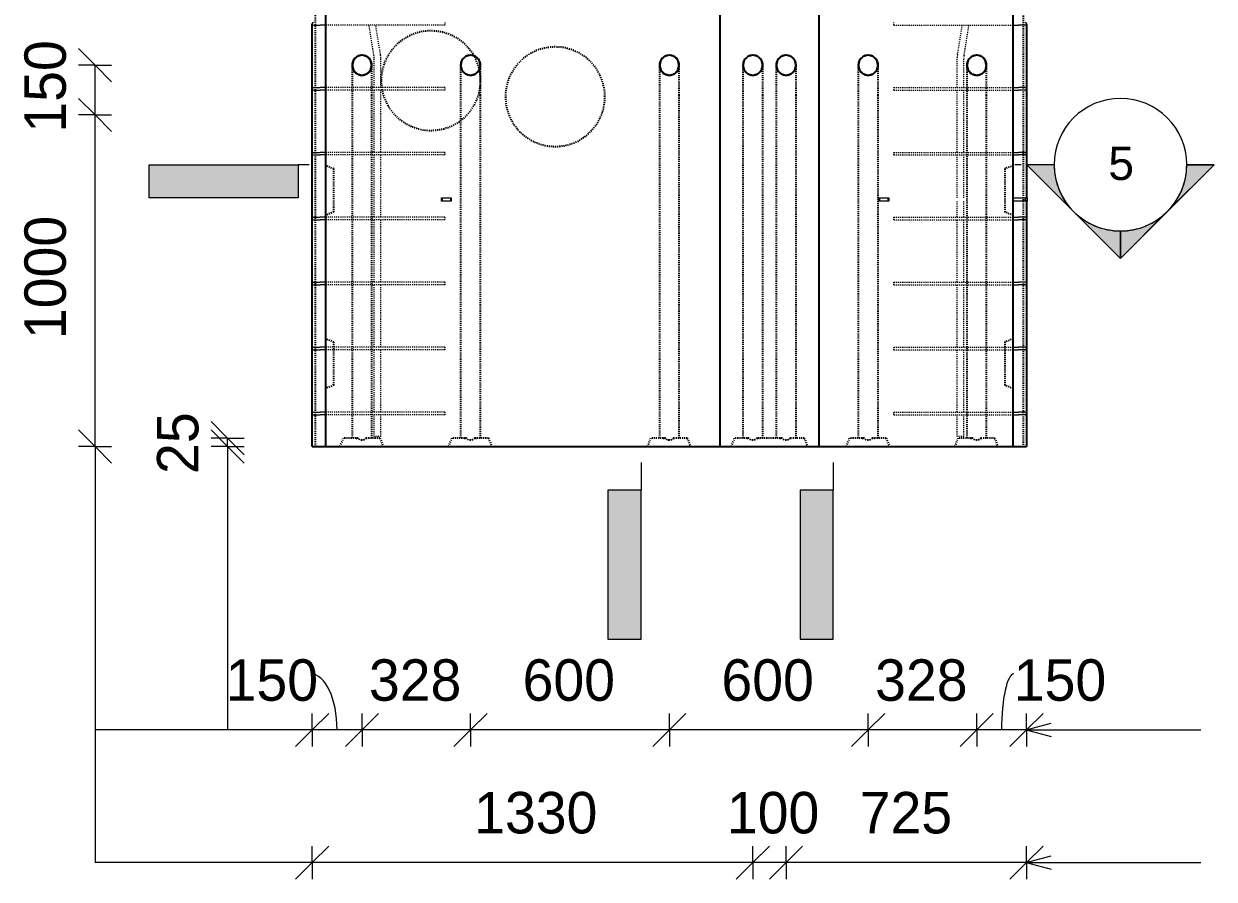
# Model space of a CAD drawing. Header units: millimetres. Extents: x 11044 to 27690, y -2714 to 8859.
# Drawn here: x 15265 to 18857, y -2700 to -120 of the extents above; entities that cross this region are included whole.
import ezdxf

# ---------------------------------------------------------------- set-up
doc = ezdxf.new("R2010")
doc.units = ezdxf.units.MM
doc.linetypes.add('Dash', pattern=[6.36, 3.18, -3.18])
for name, color, linetype, lineweight in [('A-ANNO-DIMS', 211, 'Continuous', 9), ('A-ANNO-DIMS-50', 211, 'Continuous', 9), ('A-DETL-MBND', 5, 'Continuous', 18), ('A-GENM', 13, 'Continuous', 18), ('A-WALL', 113, 'Continuous', 25), ('A-WALL-HDLN', 110, 'Dash', 25), ('G-ANNO-SYMB', 111, 'Continuous', 9), ('G-ANNO-TEXT', 231, 'Continuous', 9), ('S-RBAR', 171, 'Continuous', 18)]:
    doc.layers.add(name, color=color, linetype=linetype, lineweight=lineweight)
doc.styles.add('Arial', font='arial.ttf', dxfattribs={"height": 100})
doc.styles.add('Nirmala UI Semilight', font='NirmalaS.ttf', dxfattribs={"height": 125})
doc.dimstyles.new('Arrow_Filled_-_2_5_NI_UI', dxfattribs={"dimscale": 304.8, "dimtxt": 130.920493, "dimasz": 0.328084, "dimexe": 0.164042, "dimexo": 0.0625, "dimgap": 0.164042, "dimtad": 1, "dimdec": 4, "dimzin": 0, "dimdsep": 46, "dimtxsty": 'Nirmala UI Semilight', "dimblk1": 'OBLIQUE', "dimblk2": 'OBLIQUE', "dimsah": 1, "dimcen": 0.09, "dimazin": 0, "dimtfac": 1, "dimtdec": 4, "dimtix": 1, "dimtmove": 0, "dimatfit": 3, "dimfxl": 0.164042, "dimfxlon": 1, "dimtvp": 1, "dimtolj": 1, "dimtzin": 0, "dimarcsym": 2})
doc.dimstyles.new('Arrow_Filled_-_2_5_NI_UI_1', dxfattribs={"dimscale": 304.8, "dimtxt": 130.920493, "dimasz": 0.328084, "dimexe": 0.164042, "dimexo": 0.0625, "dimgap": 0.164042, "dimtad": 1, "dimdec": 4, "dimzin": 0, "dimdsep": 46, "dimtxsty": 'Nirmala UI Semilight', "dimblk1": 'OBLIQUE', "dimblk2": 'OBLIQUE', "dimsah": 1, "dimcen": 0.09, "dimazin": 0, "dimtfac": 1, "dimtdec": 4, "dimtix": 1, "dimtmove": 1, "dimatfit": 3, "dimfxl": 0.164042, "dimfxlon": 1, "dimtvp": 1, "dimtolj": 1, "dimtzin": 0, "dimarcsym": 2})

# ---------------------------------------------------------------- blocks, each defined once
blk = doc.blocks.new('RR spread anchor face based - RR-SA-2_5-200-1726821-Elevation Front')
at = {"layer": 'A-GENM'}
for p, q in [((16524.6, -645), (16527.1, -645)), ((16524.6, -655), (16524.6, -645)), ((16527.1, -645), (16552.1, -645)), ((16527.1, -645), (16527.1, -655)), ((16552.1, -645), (16554.6, -645)), ((16552.1, -645), (16552.1, -655)), ((16554.6, -645), (16554.6, -655)), ((16527.1, -655), (16524.6, -655)), ((16552.1, -655), (16527.1, -655)), ((16554.6, -655), (16552.1, -655))]:
    blk.add_line(p, q, dxfattribs=at)
blk = doc.blocks.new('RR spread anchor face based - RR-SA-2_5-200-2134315-Elevation Front')
at = {"layer": 'A-GENM'}
for p, q in [((17845.1, -645), (17847.6, -645)), ((17845.1, -655), (17845.1, -645)), ((17847.6, -645), (17872.6, -645)), ((17847.6, -655), (17847.6, -645)), ((17872.6, -645), (17875.1, -645)), ((17872.6, -655), (17872.6, -645)), ((17875.1, -645), (17875.1, -655)), ((17847.6, -655), (17845.1, -655)), ((17872.6, -655), (17847.6, -655)), ((17875.1, -655), (17872.6, -655))]:
    blk.add_line(p, q, dxfattribs=at)
blk = doc.blocks.new('RR spread anchor face based - RR-SA-2_5-250-1726823-Elevation Front')
at = {"layer": 'A-GENM'}
for p, q in [((18250.1, 1700), (18287.6, 1700)), ((18287.6, 1690), (18250.1, 1690)), ((18287.6, 1700), (18292.6, 1700)), ((18287.6, 1690), (18287.6, 1700)), ((18292.6, 1690), (18287.6, 1690)), ((18292.6, 1700), (18292.6, 1690))]:
    blk.add_line(p, q, dxfattribs=at)
blk = doc.blocks.new('Detail View - M_Section Tail - Filled Horizontal-14034-Elevation Front')
at = {"layer": 'G-ANNO-SYMB'}
blk.add_hatch(color=256, dxfattribs=at).paths.add_polyline_path([(16092.9, 3655.6), (16092.9, 3755.6), (15642.9, 3755.6), (15642.9, 3655.6)])
for p, q in [((15642.9, 3655.6), (15642.9, 3755.6)), ((15642.9, 3755.6), (16092.9, 3755.6)), ((16092.9, 3755.6), (16092.9, 3655.6)), ((16092.9, 3655.6), (15642.9, 3655.6))]:
    blk.add_line(p, q, dxfattribs=at)
blk = doc.blocks.new('DIMBLOCK90-Elevation Front')
at = {"layer": 'A-ANNO-DIMS-50'}
for p, q in [((18140.1, -2249.8), (18190.1, -2199.8)), ((18140.1, -2249.8), (18140.1, -2199.8)), ((18290.1, -2249.8), (18340.1, -2199.8)), ((18290.1, -2249.8), (18290.1, -2199.8)), ((18140.1, -2249.8), (18090.1, -2299.8)), ((18290.1, -2249.8), (18140.1, -2249.8)), ((18140.1, -2249.8), (18140.1, -2299.8)), ((18290.1, -2249.8), (18240.1, -2299.8)), ((18290.1, -2249.8), (18290.1, -2299.8))]:
    blk.add_line(p, q, dxfattribs=at)
blk.add_ellipse((18251.9, -2249.8), major_axis=(0, 169), ratio=0.217852, start_param=0, end_param=1.570796, dxfattribs=at)
at = {"layer": 'A-ANNO-DIMS-50', "color": 0, "insert": (18251.9, -2036.7), "char_height": 125, "width": 308.496, "attachment_point": 1, "line_spacing_factor": 1.142579, "style": 'Nirmala UI Semilight'}
blk.add_mtext('150', dxfattribs=at)
blk = doc.blocks.new('_Oblique')
at = {"color": 0, "linetype": 'ByBlock', "lineweight": -2}
blk.add_line((-0.5, -0.5), (0.5, 0.5), dxfattribs=at)
blk = doc.blocks.new('DIMBLOCK91-Elevation Front')
at = {"layer": 'A-ANNO-DIMS-50'}
for p, q in [((17812.6, -2249.8), (17862.6, -2199.8)), ((17812.6, -2249.8), (17812.6, -2199.8)), ((18140.1, -2249.8), (18190.1, -2199.8)), ((18140.1, -2249.8), (18140.1, -2199.8)), ((17812.6, -2249.8), (17762.6, -2299.8)), ((18140.1, -2249.8), (17812.6, -2249.8)), ((17812.6, -2249.8), (17812.6, -2299.8)), ((18140.1, -2249.8), (18090.1, -2299.8)), ((18140.1, -2249.8), (18140.1, -2299.8))]:
    blk.add_line(p, q, dxfattribs=at)
at = {"layer": 'A-ANNO-DIMS-50', "color": 0, "insert": (17833.5, -2036.7), "char_height": 125, "width": 342.774, "attachment_point": 1, "line_spacing_factor": 1.142579, "style": 'Nirmala UI Semilight'}
blk.add_mtext('328', dxfattribs=at)
blk = doc.blocks.new('DIMBLOCK92-Elevation Front')
at = {"layer": 'A-ANNO-DIMS-50'}
for p, q in [((17212.6, -2249.8), (17262.6, -2199.8)), ((17212.6, -2249.8), (17212.6, -2199.8)), ((17812.6, -2249.8), (17862.6, -2199.8)), ((17812.6, -2249.8), (17812.6, -2199.8)), ((17212.6, -2249.8), (17162.6, -2299.8)), ((17812.6, -2249.8), (17212.6, -2249.8)), ((17212.6, -2249.8), (17212.6, -2299.8)), ((17812.6, -2249.8), (17762.6, -2299.8)), ((17812.6, -2249.8), (17812.6, -2299.8))]:
    blk.add_line(p, q, dxfattribs=at)
at = {"layer": 'A-ANNO-DIMS-50', "color": 0, "insert": (17369.7, -2036.7), "char_height": 125, "width": 342.774, "attachment_point": 1, "line_spacing_factor": 1.142579, "style": 'Nirmala UI Semilight'}
blk.add_mtext('600', dxfattribs=at)
blk = doc.blocks.new('DIMBLOCK93-Elevation Front')
at = {"layer": 'A-ANNO-DIMS-50'}
for p, q in [((16612.6, -2249.8), (16662.6, -2199.8)), ((16612.6, -2249.8), (16612.6, -2199.8)), ((17212.6, -2249.8), (17262.6, -2199.8)), ((17212.6, -2249.8), (17212.6, -2199.8)), ((16612.6, -2249.8), (16562.6, -2299.8)), ((17212.6, -2249.8), (16612.6, -2249.8)), ((16612.6, -2249.8), (16612.6, -2299.8)), ((17212.6, -2249.8), (17162.6, -2299.8)), ((17212.6, -2249.8), (17212.6, -2299.8))]:
    blk.add_line(p, q, dxfattribs=at)
at = {"layer": 'A-ANNO-DIMS-50', "color": 0, "insert": (16769.7, -2036.7), "char_height": 125, "width": 342.774, "attachment_point": 1, "line_spacing_factor": 1.142579, "style": 'Nirmala UI Semilight'}
blk.add_mtext('600', dxfattribs=at)
blk = doc.blocks.new('DIMBLOCK94-Elevation Front')
at = {"layer": 'A-ANNO-DIMS-50'}
for p, q in [((16285.1, -2249.8), (16335.1, -2199.8)), ((16285.1, -2249.8), (16285.1, -2199.8)), ((16612.6, -2249.8), (16662.6, -2199.8)), ((16612.6, -2249.8), (16612.6, -2199.8)), ((16285.1, -2249.8), (16235.1, -2299.8)), ((16612.6, -2249.8), (16285.1, -2249.8)), ((16285.1, -2249.8), (16285.1, -2299.8)), ((16612.6, -2249.8), (16562.6, -2299.8)), ((16612.6, -2249.8), (16612.6, -2299.8))]:
    blk.add_line(p, q, dxfattribs=at)
at = {"layer": 'A-ANNO-DIMS-50', "color": 0, "insert": (16306, -2036.7), "char_height": 125, "width": 342.774, "attachment_point": 1, "line_spacing_factor": 1.142579, "style": 'Nirmala UI Semilight'}
blk.add_mtext('328', dxfattribs=at)
blk = doc.blocks.new('DIMBLOCK95-Elevation Front')
at = {"layer": 'A-ANNO-DIMS-50'}
for p, q in [((16134.6, -2249.8), (16184.6, -2199.8)), ((16134.6, -2249.8), (16134.6, -2199.8)), ((16285.1, -2249.8), (16335.1, -2199.8)), ((16285.1, -2249.8), (16285.1, -2199.8)), ((16134.6, -2249.8), (16084.6, -2299.8)), ((16285.1, -2249.8), (16134.6, -2249.8)), ((16134.6, -2249.8), (16134.6, -2299.8)), ((16285.1, -2249.8), (16235.1, -2299.8)), ((16285.1, -2249.8), (16285.1, -2299.8))]:
    blk.add_line(p, q, dxfattribs=at)
blk.add_ellipse((16130.7, -2249.8), major_axis=(0, 169), ratio=0.46817, start_param=4.712389, end_param=6.283185, dxfattribs=at)
at = {"layer": 'A-ANNO-DIMS-50', "color": 0, "insert": (15873.6, -2036.7), "char_height": 125, "width": 308.496, "attachment_point": 1, "line_spacing_factor": 1.142579, "style": 'Nirmala UI Semilight'}
blk.add_mtext('150', dxfattribs=at)
blk = doc.blocks.new('DIMBLOCK96-Elevation Front')
at = {"layer": 'A-ANNO-DIMS-50'}
for p, q in [((17564.8, -2649.8), (17614.8, -2599.8)), ((17564.8, -2649.8), (17564.8, -2599.8)), ((18290.1, -2649.8), (18340.1, -2599.8)), ((18290.1, -2649.8), (18290.1, -2599.8)), ((17564.8, -2649.8), (17514.8, -2699.8)), ((18290.1, -2649.8), (17564.8, -2649.8)), ((17564.8, -2649.8), (17564.8, -2699.8)), ((18290.1, -2649.8), (18240.1, -2699.8)), ((18290.1, -2649.8), (18290.1, -2699.8))]:
    blk.add_line(p, q, dxfattribs=at)
at = {"layer": 'A-ANNO-DIMS-50', "color": 0, "insert": (17787, -2436.7), "char_height": 125, "width": 337.061, "attachment_point": 1, "line_spacing_factor": 1.142579, "style": 'Nirmala UI Semilight'}
blk.add_mtext('725', dxfattribs=at)
blk = doc.blocks.new('DIMBLOCK97-Elevation Front')
at = {"layer": 'A-ANNO-DIMS-50'}
for p, q in [((17464.6, -2649.8), (17514.6, -2599.8)), ((17464.6, -2649.8), (17464.6, -2599.8)), ((17564.8, -2649.8), (17614.8, -2599.8)), ((17564.8, -2649.8), (17564.8, -2599.8)), ((17464.6, -2649.8), (17414.6, -2699.8)), ((17564.8, -2649.8), (17464.6, -2649.8)), ((17464.6, -2649.8), (17464.6, -2699.8)), ((17564.8, -2649.8), (17514.8, -2699.8)), ((17564.8, -2649.8), (17564.8, -2699.8))]:
    blk.add_line(p, q, dxfattribs=at)
at = {"layer": 'A-ANNO-DIMS-50', "color": 0, "insert": (17386.1, -2436.7), "char_height": 125, "width": 308.496, "attachment_point": 1, "line_spacing_factor": 1.142579, "style": 'Nirmala UI Semilight'}
blk.add_mtext('100', dxfattribs=at)
blk = doc.blocks.new('DIMBLOCK98-Elevation Front')
at = {"layer": 'A-ANNO-DIMS-50'}
for p, q in [((16134.6, -2649.8), (16184.6, -2599.8)), ((16134.6, -2649.8), (16134.6, -2599.8)), ((17464.6, -2649.8), (17514.6, -2599.8)), ((17464.6, -2649.8), (17464.6, -2599.8)), ((16134.6, -2649.8), (16084.6, -2699.8)), ((17464.6, -2649.8), (16134.6, -2649.8)), ((16134.6, -2649.8), (16134.6, -2699.8)), ((17464.6, -2649.8), (17414.6, -2699.8)), ((17464.6, -2649.8), (17464.6, -2699.8))]:
    blk.add_line(p, q, dxfattribs=at)
at = {"layer": 'A-ANNO-DIMS-50', "color": 0, "insert": (16623.5, -2436.7), "char_height": 125, "width": 422.754, "attachment_point": 1, "line_spacing_factor": 1.142579, "style": 'Nirmala UI Semilight'}
blk.add_mtext('1330', dxfattribs=at)
blk = doc.blocks.new('DIMBLOCK99-Elevation Front')
at = {"layer": 'A-ANNO-DIMS-50'}
for p, q in [((15879.5, -1370), (15829.5, -1320)), ((15879.5, -1395), (15829.5, -1345)), ((15879.5, -1370), (15829.5, -1370)), ((15879.5, -1395), (15829.5, -1395)), ((15879.5, -1395), (15879.5, -1370)), ((15879.5, -1370), (15929.5, -1420)), ((15879.5, -1370), (15929.5, -1370)), ((15879.5, -1395), (15929.5, -1445)), ((15879.5, -1395), (15929.5, -1395))]:
    blk.add_line(p, q, dxfattribs=at)
at = {"layer": 'A-ANNO-DIMS-50', "color": 0, "insert": (15666.4, -1477.7), "char_height": 125, "width": 228.516, "attachment_point": 1, "rotation": 90, "line_spacing_factor": 1.142579, "style": 'Nirmala UI Semilight'}
blk.add_mtext('25', dxfattribs=at)
blk = doc.blocks.new('DIMBLOCK100-Elevation Front')
at = {"layer": 'A-ANNO-DIMS-50'}
for p, q in [((15479.5, -395), (15429.5, -345)), ((15479.5, -395), (15429.5, -395)), ((15479.5, -1395), (15479.5, -395)), ((15479.5, -395), (15529.5, -445)), ((15479.5, -395), (15529.5, -395)), ((15479.5, -1395), (15429.5, -1345)), ((15479.5, -1395), (15429.5, -1395)), ((15479.5, -1395), (15529.5, -1445)), ((15479.5, -1395), (15529.5, -1395))]:
    blk.add_line(p, q, dxfattribs=at)
at = {"layer": 'A-ANNO-DIMS-50', "color": 0, "insert": (15266.4, -1071.1), "char_height": 125, "width": 422.754, "attachment_point": 1, "rotation": 90, "line_spacing_factor": 1.142579, "style": 'Nirmala UI Semilight'}
blk.add_mtext('1000', dxfattribs=at)
blk = doc.blocks.new('DIMBLOCK101-Elevation Front')
at = {"layer": 'A-ANNO-DIMS-50'}
for p, q in [((15479.5, -245), (15429.5, -195)), ((15479.5, -245), (15429.5, -245)), ((15479.5, -395), (15479.5, -245)), ((15479.5, -245), (15529.5, -295)), ((15479.5, -245), (15529.5, -245)), ((15479.5, -395), (15429.5, -345)), ((15479.5, -395), (15429.5, -395)), ((15479.5, -395), (15529.5, -445)), ((15479.5, -395), (15529.5, -395))]:
    blk.add_line(p, q, dxfattribs=at)
at = {"layer": 'A-ANNO-DIMS-50', "color": 0, "insert": (15266.4, -448.5), "char_height": 125, "width": 308.496, "attachment_point": 1, "rotation": 90, "line_spacing_factor": 1.142579, "style": 'Nirmala UI Semilight'}
blk.add_mtext('150', dxfattribs=at)
blk = doc.blocks.new('Detail View - M_Section Head - Filled SHOP DWG-1002450-Elevation Front')
at = {"layer": 'G-ANNO-SYMB'}
h = blk.add_hatch(color=256, dxfattribs=at)
edge = h.paths.add_edge_path()
edge.add_line((18291, 3755.6), (18373.8, 3755.6))
edge.add_arc((18573.8, 3755.6), 200, 180, 225)
edge.add_line((18432.4, 3614.2), (18291, 3755.6))
h = blk.add_hatch(color=256, dxfattribs=at)
edge = h.paths.add_edge_path()
edge.add_line((18856.7, 3755.6), (18715.2, 3614.2))
edge.add_arc((18573.8, 3755.6), 200, 315, 360)
edge.add_line((18773.8, 3755.6), (18856.7, 3755.6))
h = blk.add_hatch(color=256, dxfattribs=at)
edge = h.paths.add_edge_path()
edge.add_line((18573.8, 3472.8), (18432.4, 3614.2))
edge.add_arc((18573.8, 3755.6), 200, 225, 270)
edge.add_line((18573.8, 3555.6), (18573.8, 3472.8))
h = blk.add_hatch(color=256, dxfattribs=at)
edge = h.paths.add_edge_path()
edge.add_line((18573.8, 3472.8), (18573.8, 3555.6))
edge.add_arc((18573.8, 3755.6), 200, 270, 315)
edge.add_line((18715.2, 3614.2), (18573.8, 3472.8))
for p, q in [((18573.8, 3472.8), (18291, 3755.6)), ((18373.8, 3755.6), (18291, 3755.6)), ((18291, 3755.6), (18432.4, 3614.2)), ((18373.8, 3755.6), (18291, 3755.6)), ((18573.8, 3472.8), (18856.7, 3755.6)), ((18715.2, 3614.2), (18856.7, 3755.6)), ((18773.8, 3755.6), (18856.7, 3755.6)), ((18856.7, 3755.6), (18773.8, 3755.6)), ((18432.4, 3614.2), (18573.8, 3472.8)), ((18573.8, 3472.8), (18715.2, 3614.2)), ((18573.8, 3555.6), (18573.8, 3472.8)), ((18573.8, 3472.8), (18573.8, 3555.6))]:
    blk.add_line(p, q, dxfattribs=at)
for start, end in [(360, 180), (180, 360), (180, 225), (315, 0), (225, 270), (270, 315)]:
    blk.add_arc((18573.8, 3755.6), 200, start, end, dxfattribs=at)

msp = doc.modelspace()

# ---------------------------------------------------------------- linework, layer by layer
at = {"layer": 'A-DETL-MBND'}
for p, q in [((15479.48755, -1395), (15479.48755, -2649.76001)), ((15879.48755, -1395), (15879.48755, -2249.76001)), ((16134.63777, -2249.76001), (15479.48755, -2249.76001)), ((16134.63777, -2649.76001), (15479.48755, -2649.76001))]:
    msp.add_line(p, q, dxfattribs=at)
at = {"layer": 'A-WALL'}
for p, q in [((16174.63777, 3060), (16174.63777, -1395)), ((18250.0695, -1395), (18250.0695, 3060)), ((17664.78521, -1395), (17664.78521, 1040)), ((17364.5695, 740), (17364.5695, -1395)), ((16134.63777, -315.60441), (16134.63777, -120.59559)), ((18290.0695, -120.59559), (18290.0695, -315.60441)), ((16134.63777, -511.40441), (16134.63777, -316.39559)), ((18290.0695, -316.39559), (18290.0695, -511.40441)), ((16134.63777, -707.20441), (16134.63777, -512.19559)), ((18290.0695, -512.19559), (18290.0695, -645)), ((18290.0695, -655), (18290.0695, -707.20441)), ((16134.63777, -903.00441), (16134.63777, -707.99559)), ((18290.0695, -707.99559), (18290.0695, -903.00441)), ((16134.63777, -1098.80441), (16134.63777, -903.79559)), ((18290.0695, -903.79559), (18290.0695, -1098.80441)), ((16134.63777, -1294.60441), (16134.63777, -1099.59559)), ((18290.0695, -1099.59559), (18290.0695, -1294.60441)), ((16134.63777, -1395), (16134.63777, -1295.39559)), ((18290.0695, -1295.39559), (18290.0695, -1395)), ((16134.63777, -1395), (18290.0695, -1395))]:
    msp.add_line(p, q, dxfattribs=at)
at = {"layer": 'A-WALL', "flags": 128}
for points in [[(16285.0695, -215), (16270.03499, -219.03919), (16259.04897, -230.06909), (16255.0695, -245)], [(16315.0695, -245), (16311.03031, -229.96549), (16300.00041, -218.97947), (16285.0695, -215)], [(16612.5695, -215), (16597.53499, -219.03919), (16586.54897, -230.06909), (16582.5695, -245)], [(16642.5695, -245), (16638.53031, -229.96549), (16627.50041, -218.97947), (16612.5695, -215)], [(17212.5695, -215), (17197.53499, -219.03919), (17186.54897, -230.06909), (17182.5695, -245)], [(17242.5695, -245), (17238.53031, -229.96549), (17227.50041, -218.97947), (17212.5695, -215)], [(17464.5695, -215), (17449.53499, -219.03919), (17438.54897, -230.06909), (17434.5695, -245)], [(17494.5695, -245), (17490.53031, -229.96549), (17479.50041, -218.97947), (17464.5695, -215)], [(17564.78521, -215), (17549.75071, -219.03919), (17538.76468, -230.06909), (17534.78521, -245)], [(17594.78521, -245), (17590.74602, -229.96549), (17579.71612, -218.97947), (17564.78521, -215)], [(17812.5695, -215), (17797.53499, -219.03919), (17786.54897, -230.06909), (17782.5695, -245)], [(17842.5695, -245), (17838.53031, -229.96549), (17827.50041, -218.97947), (17812.5695, -215)], [(18140.0695, -215), (18125.03499, -219.03919), (18114.04897, -230.06909), (18110.0695, -245)], [(18170.0695, -245), (18166.03031, -229.96549), (18155.00041, -218.97947), (18140.0695, -215)], [(16255.0695, -245), (16259.10869, -260.03451), (16270.13859, -271.02053), (16285.0695, -275)], [(16285.0695, -275), (16300.104, -270.96081), (16311.09003, -259.93091), (16315.0695, -245)], [(16315.0695, -250.06082), (16315.0695, -245.13838), (16315.0695, -245)], [(16582.5695, -245), (16586.60869, -260.03451), (16597.63859, -271.02053), (16612.5695, -275)], [(16612.5695, -275), (16627.604, -270.96081), (16638.59003, -259.93091), (16642.5695, -245)], [(16642.5695, -250.06082), (16642.5695, -245.13838), (16642.5695, -245)], [(17182.5695, -245), (17186.60869, -260.03451), (17197.63859, -271.02053), (17212.5695, -275)], [(17212.5695, -275), (17227.604, -270.96081), (17238.59003, -259.93091), (17242.5695, -245)], [(17242.5695, -250.06082), (17242.5695, -245.13838), (17242.5695, -245)], [(17434.5695, -245), (17438.60869, -260.03451), (17449.63859, -271.02053), (17464.5695, -275)], [(17464.5695, -275), (17479.604, -270.96081), (17490.59003, -259.93091), (17494.5695, -245)], [(17494.5695, -250.06082), (17494.5695, -245.13838), (17494.5695, -245)], [(17534.78521, -245), (17538.8244, -260.03451), (17549.8543, -271.02053), (17564.78521, -275)], [(17564.78521, -275), (17579.81972, -270.96081), (17590.80574, -259.93091), (17594.78521, -245)], [(17594.78521, -250.06082), (17594.78521, -245.13838), (17594.78521, -245)], [(17782.5695, -245), (17786.60869, -260.03451), (17797.63859, -271.02053), (17812.5695, -275)], [(17812.5695, -275), (17827.604, -270.96081), (17838.59003, -259.93091), (17842.5695, -245)], [(17842.5695, -250.06082), (17842.5695, -245.13838), (17842.5695, -245)], [(18110.0695, -245), (18114.10869, -260.03451), (18125.13859, -271.02053), (18140.0695, -275)], [(18140.0695, -275), (18155.104, -270.96081), (18166.09003, -259.93091), (18170.0695, -245)], [(18170.0695, -250.06082), (18170.0695, -245.13838), (18170.0695, -245)]]:
    msp.add_lwpolyline(points, dxfattribs=at)
at = {"layer": 'A-WALL'}
for centre, start, end in [((16285.0695, -245), 90.72252687, 119.42229601), ((16285.0695, -245), 61.01869337, 89.26639009), ((16612.5695, -245), 90.72252687, 119.42229601), ((16612.5695, -245), 61.01869337, 89.26639009), ((17212.5695, -245), 90.72252687, 119.42229601), ((17212.5695, -245), 61.01869337, 89.26639009), ((17464.5695, -245), 90.72252687, 119.42229601), ((17464.5695, -245), 61.01869337, 89.26639009), ((17564.78521, -245), 90.72252687, 119.42229601), ((17564.78521, -245), 61.01869337, 89.26639009), ((17812.5695, -245), 90.72252687, 119.42229601), ((17812.5695, -245), 61.01869337, 89.26639009), ((18140.0695, -245), 90.72252687, 119.42229601), ((18140.0695, -245), 61.01869337, 89.26639009), ((16285.0695, -245), 150.6727618, 179.61937532), ((16285.0695, -245), 180.42457698, 209.72326815), ((16285.0695, -245), 120.83030229, 149.6053058), ((16285.0695, -245), 30.83105155, 59.6045335), ((16285.0695, -245), 0.3777518, 29.77056829), ((16285.0695, -245), 330.71898335, 359.57221129), ((16612.5695, -245), 150.6727618, 179.61937532), ((16612.5695, -245), 180.42457698, 209.72326815), ((16612.5695, -245), 120.83030229, 149.6053058), ((16612.5695, -245), 30.83105155, 59.6045335), ((16612.5695, -245), 0.3777518, 29.77056829), ((16612.5695, -245), 330.71898335, 359.57221129), ((17212.5695, -245), 150.6727618, 179.61937532), ((17212.5695, -245), 180.42457698, 209.72326815), ((17212.5695, -245), 120.83030229, 149.6053058), ((17212.5695, -245), 30.83105155, 59.6045335), ((17212.5695, -245), 0.3777518, 29.77056829), ((17212.5695, -245), 330.71898335, 359.57221129), ((17464.5695, -245), 150.6727618, 179.61937532), ((17464.5695, -245), 180.42457698, 209.72326815), ((17464.5695, -245), 120.83030229, 149.6053058), ((17464.5695, -245), 30.83105155, 59.6045335), ((17464.5695, -245), 0.3777518, 29.77056829), ((17464.5695, -245), 330.71898335, 359.57221129), ((17564.78521, -245), 150.6727618, 179.61937532), ((17564.78521, -245), 180.42457698, 209.72326815), ((17564.78521, -245), 120.83030229, 149.6053058), ((17564.78521, -245), 30.83105155, 59.6045335), ((17564.78521, -245), 0.3777518, 29.77056829), ((17564.78521, -245), 330.71898335, 359.57221129), ((17812.5695, -245), 150.6727618, 179.61937532), ((17812.5695, -245), 180.42457698, 209.72326815), ((17812.5695, -245), 120.83030229, 149.6053058), ((17812.5695, -245), 30.83105155, 59.6045335), ((17812.5695, -245), 0.3777518, 29.77056829), ((17812.5695, -245), 330.71898335, 359.57221129), ((18140.0695, -245), 150.6727618, 179.61937532), ((18140.0695, -245), 180.42457698, 209.72326815), ((18140.0695, -245), 120.83030229, 149.6053058), ((18140.0695, -245), 30.83105155, 59.6045335), ((18140.0695, -245), 0.3777518, 29.77056829), ((18140.0695, -245), 330.71898335, 359.57221129), ((16285.0695, -245), 210.81300667, 239.62313313), ((16285.0695, -245), 241.01713814, 269.26797703), ((16285.0695, -245), 270.72093746, 299.42390155), ((16285.0695, -245), 300.81202935, 329.6241405), ((16612.5695, -245), 210.81300667, 239.62313313), ((16612.5695, -245), 241.01713814, 269.26797703), ((16612.5695, -245), 270.72093746, 299.42390155), ((16612.5695, -245), 300.81202935, 329.6241405), ((17212.5695, -245), 210.81300667, 239.62313313), ((17212.5695, -245), 241.01713814, 269.26797703), ((17212.5695, -245), 270.72093746, 299.42390155), ((17212.5695, -245), 300.81202935, 329.6241405), ((17464.5695, -245), 210.81300667, 239.62313313), ((17464.5695, -245), 241.01713814, 269.26797703), ((17464.5695, -245), 270.72093746, 299.42390155), ((17464.5695, -245), 300.81202935, 329.6241405), ((17564.78521, -245), 210.81300667, 239.62313313), ((17564.78521, -245), 241.01713814, 269.26797703), ((17564.78521, -245), 270.72093746, 299.42390155), ((17564.78521, -245), 300.81202935, 329.6241405), ((17812.5695, -245), 210.81300667, 239.62313313), ((17812.5695, -245), 241.01713814, 269.26797703), ((17812.5695, -245), 270.72093746, 299.42390155), ((17812.5695, -245), 300.81202935, 329.6241405), ((18140.0695, -245), 210.81300667, 239.62313313), ((18140.0695, -245), 241.01713814, 269.26797703), ((18140.0695, -245), 270.72093746, 299.42390155), ((18140.0695, -245), 300.81202935, 329.6241405)]:
    msp.add_arc(centre, 30, start, end, dxfattribs=at)
at = {"layer": 'A-WALL-HDLN'}
for p, q in [((16144.64035, -1395), (16144.64035, 3650.4499)), ((18280.06692, 3650.4499), (18280.06692, -1395)), ((16255.0695, -335), (16255.0695, -1370)), ((16315.0695, -1370), (16315.0695, -335)), ((16582.5695, -335), (16582.5695, -1370)), ((16642.5695, -1370), (16642.5695, -335)), ((17182.5695, -335), (17182.5695, -1370)), ((17242.5695, -1370), (17242.5695, -335)), ((17434.5695, -335), (17434.5695, -1370)), ((17494.5695, -1370), (17494.5695, -335)), ((17534.78521, -335), (17534.78521, -1370)), ((17594.78521, -1370), (17594.78521, -335)), ((17782.5695, -335), (17782.5695, -1370)), ((17842.5695, -1370), (17842.5695, -335)), ((18110.0695, -335), (18110.0695, -1370)), ((18170.0695, -1370), (18170.0695, -335)), ((16199.64354, -557.5), (16174.64354, -547.5)), ((16199.64354, -687.5), (16199.64354, -557.5)), ((18250.06373, -547.5), (18225.06373, -557.5)), ((18225.06373, -557.5), (18225.06373, -687.5)), ((18290.0695, -645.04961), (18290.0695, -654.95039)), ((16199.64354, -687.5), (16174.64354, -697.5)), ((18250.06373, -697.5), (18225.06373, -687.5)), ((16199.64354, -1080), (16174.64354, -1070)), ((18250.06373, -1070), (18225.06373, -1080)), ((16199.64354, -1210), (16199.64354, -1080)), ((18225.06373, -1080), (18225.06373, -1210)), ((16199.64354, -1210), (16174.64354, -1220)), ((18250.06373, -1220), (18225.06373, -1210)), ((16219.13777, -1395), (16229.13777, -1370)), ((16273.07992, -1370), (16229.13777, -1370)), ((16266.46721, -1370), (16273.07992, -1370)), ((16297.05908, -1370), (16303.67178, -1370)), ((16339.13777, -1370), (16297.05908, -1370)), ((16339.13777, -1370), (16349.13777, -1395)), ((16546.63777, -1395), (16556.63777, -1370)), ((16600.57992, -1370), (16556.63777, -1370)), ((16593.96721, -1370), (16600.57992, -1370)), ((16624.55908, -1370), (16631.17178, -1370)), ((16666.63777, -1370), (16624.55908, -1370)), ((16666.63777, -1370), (16676.63777, -1395)), ((17146.63777, -1395), (17156.63777, -1370)), ((17200.57992, -1370), (17156.63777, -1370)), ((17193.96721, -1370), (17200.57992, -1370)), ((17224.55908, -1370), (17231.17178, -1370)), ((17266.63777, -1370), (17224.55908, -1370)), ((17266.63777, -1370), (17276.63777, -1395)), ((17399.5695, -1395), (17409.5695, -1370)), ((17452.57992, -1370), (17409.5695, -1370)), ((17445.96721, -1370), (17452.57992, -1370)), ((17476.55908, -1370), (17483.17178, -1370)), ((17552.79563, -1370), (17476.55908, -1370)), ((17546.18293, -1370), (17552.79563, -1370)), ((17576.77479, -1370), (17583.3875, -1370)), ((17619.78521, -1370), (17576.77479, -1370)), ((17619.78521, -1370), (17629.78521, -1395)), ((17746.63777, -1395), (17756.63777, -1370)), ((17800.57992, -1370), (17756.63777, -1370)), ((17793.96721, -1370), (17800.57992, -1370)), ((17824.55908, -1370), (17831.17178, -1370)), ((17866.63777, -1370), (17824.55908, -1370)), ((17866.63777, -1370), (17876.63777, -1395)), ((18074.13777, -1395), (18084.13777, -1370)), ((18128.07992, -1370), (18084.13777, -1370)), ((18121.46721, -1370), (18128.07992, -1370)), ((18152.05908, -1370), (18158.67178, -1370)), ((18194.13777, -1370), (18152.05908, -1370)), ((18194.13777, -1370), (18204.13777, -1395))]:
    msp.add_line(p, q, dxfattribs=at)
at = {"layer": 'A-WALL-HDLN', "flags": 128}
for points in [[(16255.0695, -245.38007), (16255.0695, -249.10169), (16255.0695, -261.03291), (16255.0695, -279.70613), (16255.0695, -303.41931), (16255.0695, -330.01104), (16255.0695, -335)], [(16315.0695, -335), (16315.0695, -308.13961), (16315.0695, -283.7275), (16315.0695, -263.98882), (16315.0695, -250.72272), (16315.0695, -250.06314)], [(16582.5695, -245.38007), (16582.5695, -249.10169), (16582.5695, -261.03291), (16582.5695, -279.70613), (16582.5695, -303.41931), (16582.5695, -330.01104), (16582.5695, -335)], [(16642.5695, -335), (16642.5695, -308.13961), (16642.5695, -283.7275), (16642.5695, -263.98882), (16642.5695, -250.72272), (16642.5695, -250.06314)], [(17182.5695, -245.38007), (17182.5695, -249.10169), (17182.5695, -261.03291), (17182.5695, -279.70613), (17182.5695, -303.41931), (17182.5695, -330.01104), (17182.5695, -335)], [(17242.5695, -335), (17242.5695, -308.13961), (17242.5695, -283.7275), (17242.5695, -263.98882), (17242.5695, -250.72272), (17242.5695, -250.06314)], [(17434.5695, -245.38007), (17434.5695, -249.10169), (17434.5695, -261.03291), (17434.5695, -279.70613), (17434.5695, -303.41931), (17434.5695, -330.01104), (17434.5695, -335)], [(17494.5695, -335), (17494.5695, -308.13961), (17494.5695, -283.7275), (17494.5695, -263.98882), (17494.5695, -250.72272), (17494.5695, -250.06314)], [(17534.78521, -245.38007), (17534.78521, -249.10169), (17534.78521, -261.03291), (17534.78521, -279.70613), (17534.78521, -303.41931), (17534.78521, -330.01104), (17534.78521, -335)], [(17594.78521, -335), (17594.78521, -308.13961), (17594.78521, -283.7275), (17594.78521, -263.98882), (17594.78521, -250.72272), (17594.78521, -250.06314)], [(17782.5695, -245.38007), (17782.5695, -249.10169), (17782.5695, -261.03291), (17782.5695, -279.70613), (17782.5695, -303.41931), (17782.5695, -330.01104), (17782.5695, -335)], [(17842.5695, -335), (17842.5695, -308.13961), (17842.5695, -283.7275), (17842.5695, -263.98882), (17842.5695, -250.72272), (17842.5695, -250.06314)], [(18110.0695, -245.38007), (18110.0695, -249.10169), (18110.0695, -261.03291), (18110.0695, -279.70613), (18110.0695, -303.41931), (18110.0695, -330.01104), (18110.0695, -335)], [(18170.0695, -335), (18170.0695, -308.13961), (18170.0695, -283.7275), (18170.0695, -263.98882), (18170.0695, -250.72272), (18170.0695, -250.06314)], [(16285.0695, -1376.25), (16281.99139, -1375.85417), (16278.94577, -1374.67088), (16275.96479, -1372.71259), (16273.07992, -1370)], [(16297.05908, -1370), (16294.1742, -1372.71259), (16291.19322, -1374.67088), (16288.14761, -1375.85417), (16285.0695, -1376.25)], [(16612.5695, -1376.25), (16609.49139, -1375.85417), (16606.44577, -1374.67088), (16603.46479, -1372.71259), (16600.57992, -1370)], [(16624.55908, -1370), (16621.6742, -1372.71259), (16618.69322, -1374.67088), (16615.64761, -1375.85417), (16612.5695, -1376.25)], [(17212.5695, -1376.25), (17209.49139, -1375.85417), (17206.44577, -1374.67088), (17203.46479, -1372.71259), (17200.57992, -1370)], [(17224.55908, -1370), (17221.6742, -1372.71259), (17218.69322, -1374.67088), (17215.64761, -1375.85417), (17212.5695, -1376.25)], [(17464.5695, -1376.25), (17461.49139, -1375.85417), (17458.44577, -1374.67088), (17455.46479, -1372.71259), (17452.57992, -1370)], [(17476.55908, -1370), (17473.6742, -1372.71259), (17470.69322, -1374.67088), (17467.64761, -1375.85417), (17464.5695, -1376.25)], [(17564.78521, -1376.25), (17561.7071, -1375.85417), (17558.66149, -1374.67088), (17555.68051, -1372.71259), (17552.79563, -1370)], [(17576.77479, -1370), (17573.88992, -1372.71259), (17570.90894, -1374.67088), (17567.86332, -1375.85417), (17564.78521, -1376.25)], [(17812.5695, -1376.25), (17809.49139, -1375.85417), (17806.44577, -1374.67088), (17803.46479, -1372.71259), (17800.57992, -1370)], [(17824.55908, -1370), (17821.6742, -1372.71259), (17818.69322, -1374.67088), (17815.64761, -1375.85417), (17812.5695, -1376.25)], [(18140.0695, -1376.25), (18136.99139, -1375.85417), (18133.94577, -1374.67088), (18130.96479, -1372.71259), (18128.07992, -1370)], [(18152.05908, -1370), (18149.1742, -1372.71259), (18146.19322, -1374.67088), (18143.14761, -1375.85417), (18140.0695, -1376.25)]]:
    msp.add_lwpolyline(points, dxfattribs=at)
at = {"layer": 'A-WALL-HDLN'}
for centre, start, end in [((16493.04944, -291.4772), 29.71159772, 180), ((16868.04944, -340), 0, 180), ((16493.04944, -291.4772), 12.51471018, 29.6578474), ((16493.04944, -291.4772), 1.53579002, 12.37521005), ((16493.04944, -291.4772), 180, 358.46420998), ((16493.04944, -291.4772), 0, 1.28123751), ((16493.04944, -291.4772), 358.71876249, 0), ((16868.04944, -340), 180, 0)]:
    msp.add_arc(centre, 150, start, end, dxfattribs=at)
at = {"layer": 'G-ANNO-SYMB'}
for p, q in [((16125.16418, -545), (16092.89913, -545)), ((18273.81244, -545), (18255.03683, -545)), ((17127.24963, -1443.09968), (17127.24963, -1526.4104)), ((17707.24963, -1443.09968), (17707.24963, -1526.4104))]:
    msp.add_line(p, q, dxfattribs=at)
at = {"layer": 'G-ANNO-TEXT', "color": 7}
for p, q in [((18289.73248, -2249.74482), (18364.73227, -2229.64784)), ((18289.73248, -2249.74482), (18816.36508, -2249.73931)), ((18289.73248, -2249.74482), (18364.73269, -2269.84022)), ((18289.73666, -2649.74482), (18364.73645, -2629.64784)), ((18289.73666, -2649.74482), (18816.36926, -2649.73931)), ((18289.73666, -2649.74482), (18364.73687, -2669.84022))]:
    msp.add_line(p, q, dxfattribs=at)
at = {"layer": 'S-RBAR'}
for p, q in [((16138.63572, -124.2), (16158.63572, -124.2)), ((16174.63777, -124.2), (16158.63572, -124.2)), ((18250.0695, -124.2), (18266.07154, -124.2)), ((18286.07154, -124.2), (18266.07154, -124.2)), ((16138.63572, -312), (16158.63572, -312)), ((16138.63572, -320), (16158.63572, -320)), ((16174.63777, -312), (16158.63572, -312)), ((16174.63777, -320), (16158.63572, -320)), ((18250.0695, -312), (18266.07154, -312)), ((18250.0695, -320), (18266.07154, -320)), ((18286.07154, -312), (18266.07154, -312)), ((18286.07154, -320), (18266.07154, -320)), ((16138.63572, -507.8), (16158.63572, -507.8)), ((16138.63572, -515.8), (16158.63572, -515.8)), ((16174.63777, -507.8), (16158.63572, -507.8)), ((16174.63777, -515.8), (16158.63572, -515.8)), ((18250.0695, -507.8), (18266.07154, -507.8)), ((18250.0695, -515.8), (18266.07154, -515.8)), ((18286.07154, -507.8), (18266.07154, -507.8)), ((18286.07154, -515.8), (18266.07154, -515.8)), ((16138.63572, -703.6), (16158.63572, -703.6)), ((16138.63572, -711.6), (16158.63572, -711.6)), ((16174.63777, -703.6), (16158.63572, -703.6)), ((16174.63777, -711.6), (16158.63572, -711.6)), ((18250.0695, -703.6), (18266.07154, -703.6)), ((18250.0695, -711.6), (18266.07154, -711.6)), ((18286.07154, -703.6), (18266.07154, -703.6)), ((18286.07154, -711.6), (18266.07154, -711.6)), ((16138.63572, -899.4), (16158.63572, -899.4)), ((16138.63572, -907.4), (16158.63572, -907.4)), ((16174.63777, -899.4), (16158.63572, -899.4)), ((16174.63777, -907.4), (16158.63572, -907.4)), ((18250.0695, -899.4), (18266.07154, -899.4)), ((18250.0695, -907.4), (18266.07154, -907.4)), ((18286.07154, -899.4), (18266.07154, -899.4)), ((18286.07154, -907.4), (18266.07154, -907.4)), ((16138.63572, -1095.2), (16158.63572, -1095.2)), ((16138.63572, -1103.2), (16158.63572, -1103.2)), ((16174.63777, -1095.2), (16158.63572, -1095.2)), ((16174.63777, -1103.2), (16158.63572, -1103.2)), ((18250.0695, -1095.2), (18266.07154, -1095.2)), ((18250.0695, -1103.2), (18266.07154, -1103.2)), ((18286.07154, -1095.2), (18266.07154, -1095.2)), ((18286.07154, -1103.2), (18266.07154, -1103.2)), ((16138.63572, -1291), (16158.63572, -1291)), ((16174.63777, -1291), (16158.63572, -1291)), ((18250.0695, -1291), (18266.07154, -1291)), ((18286.07154, -1291), (18266.07154, -1291)), ((16138.63572, -1299), (16158.63572, -1299)), ((16174.63777, -1299), (16158.63572, -1299)), ((18250.0695, -1299), (18266.07154, -1299)), ((18286.07154, -1299), (18266.07154, -1299))]:
    msp.add_line(p, q, dxfattribs=at)
at = {"layer": 'S-RBAR', "linetype": 'Dash'}
for p, q in [((16534.63572, -124.2), (16174.68738, -124.2)), ((16321.22112, -216.07036), (16306.16885, -124.2)), ((16340.95797, -212.83663), (16326.43551, -124.2)), ((16534.63572, -116.2), (16534.63572, -124.2)), ((17890.07154, -124.2), (17890.07154, -116.2)), ((17890.07154, -124.2), (18250.01989, -124.2)), ((18082.04004, -212.83663), (18096.5625, -124.2)), ((18101.77689, -216.07036), (18116.82916, -124.2)), ((16321.81323, -312), (16321.81323, -223.34627)), ((16341.81323, -312), (16341.81323, -223.34627)), ((18081.18478, -312), (18081.18478, -223.34627)), ((18101.18478, -312), (18101.18478, -223.34627)), ((16534.63572, -312), (16174.68738, -312)), ((16534.63572, -320), (16174.68738, -320)), ((16321.81323, -507.8), (16321.81323, -320)), ((16341.81323, -507.8), (16341.81323, -320)), ((16534.63572, -312), (16534.63572, -320)), ((17890.07154, -312), (18250.01989, -312)), ((17890.07154, -320), (17890.07154, -312)), ((17890.07154, -320), (18250.01989, -320)), ((18081.18478, -507.8), (18081.18478, -320)), ((18101.18478, -507.8), (18101.18478, -320)), ((16534.63572, -507.8), (16174.68738, -507.8)), ((16534.63572, -515.8), (16174.68738, -515.8)), ((16321.81323, -703.6), (16321.81323, -515.8)), ((16341.81323, -703.6), (16341.81323, -515.8)), ((16534.63572, -507.8), (16534.63572, -515.8)), ((17890.07154, -507.8), (18250.01989, -507.8)), ((17890.07154, -515.8), (17890.07154, -507.8)), ((17890.07154, -515.8), (18250.01989, -515.8)), ((18081.18478, -645), (18081.18478, -515.8)), ((18101.18478, -645), (18101.18478, -515.8)), ((18081.18478, -703.6), (18081.18478, -655)), ((18101.18478, -703.6), (18101.18478, -655)), ((16534.63572, -703.6), (16174.68738, -703.6)), ((16534.63572, -711.6), (16174.68738, -711.6)), ((16321.81323, -899.4), (16321.81323, -711.6)), ((16341.81323, -899.4), (16341.81323, -711.6)), ((16534.63572, -703.6), (16534.63572, -711.6)), ((17890.07154, -703.6), (18250.01989, -703.6)), ((17890.07154, -711.6), (17890.07154, -703.6)), ((17890.07154, -711.6), (18250.01989, -711.6)), ((18081.18478, -899.4), (18081.18478, -711.6)), ((18101.18478, -899.4), (18101.18478, -711.6)), ((16534.63572, -899.4), (16174.68738, -899.4)), ((16534.63572, -907.4), (16174.68738, -907.4)), ((16321.81323, -1095.2), (16321.81323, -907.4)), ((16341.81323, -1095.2), (16341.81323, -907.4)), ((16534.63572, -899.4), (16534.63572, -907.4)), ((17890.07154, -899.4), (18250.01989, -899.4)), ((17890.07154, -907.4), (17890.07154, -899.4)), ((17890.07154, -907.4), (18250.01989, -907.4)), ((18081.18478, -1095.2), (18081.18478, -907.4)), ((18101.18478, -1095.2), (18101.18478, -907.4)), ((16534.63572, -1095.2), (16174.68738, -1095.2)), ((16534.63572, -1103.2), (16174.68738, -1103.2)), ((16321.81323, -1291), (16321.81323, -1103.2)), ((16341.81323, -1291), (16341.81323, -1103.2)), ((16534.63572, -1095.2), (16534.63572, -1103.2)), ((17890.07154, -1095.2), (18250.01989, -1095.2)), ((17890.07154, -1103.2), (17890.07154, -1095.2)), ((17890.07154, -1103.2), (18250.01989, -1103.2)), ((18081.18478, -1291), (18081.18478, -1103.2)), ((18101.18478, -1291), (18101.18478, -1103.2)), ((16534.63572, -1291), (16174.68738, -1291)), ((16534.63572, -1291), (16534.63572, -1299)), ((17890.07154, -1291), (18250.01989, -1291)), ((17890.07154, -1299), (17890.07154, -1291)), ((16534.63572, -1299), (16174.68738, -1299)), ((16321.81323, -1365), (16321.81323, -1299)), ((16341.81323, -1365), (16341.81323, -1299)), ((17890.07154, -1299), (18250.01989, -1299)), ((18081.18478, -1365), (18081.18478, -1299)), ((18101.18478, -1365), (18101.18478, -1299)), ((16341.81323, -1365), (16321.81323, -1365)), ((18101.18478, -1365), (18081.18478, -1365))]:
    msp.add_line(p, q, dxfattribs=at)
at = {"layer": 'S-RBAR'}
for centre, start, end in [((16138.63572, -120.2), 90, 270), ((18286.07154, -120.2), 270, 90), ((16138.63572, -316), 90, 270), ((18286.07154, -316), 270, 90), ((16138.63572, -511.8), 90, 270), ((18286.07154, -511.8), 270, 90), ((16138.63572, -707.6), 90, 270), ((18286.07154, -707.6), 270, 90), ((16138.63572, -903.4), 90, 270), ((18286.07154, -903.4), 270, 90), ((16138.63572, -1099.2), 90, 270), ((18286.07154, -1099.2), 270, 90), ((16138.63572, -1295), 90, 270), ((18286.07154, -1295), 270, 90)]:
    msp.add_arc(centre, 4, start, end, dxfattribs=at)
at = {"layer": 'S-RBAR', "linetype": 'Dash'}
for centre, radius, start, end in [((16276.81323, -223.34627), 65, 360, 9.30481499), ((18146.18478, -223.34627), 65, 170.69518501, 180), ((16276.81323, -223.34627), 45, 0, 9.30481499), ((18146.18478, -223.34627), 45, 170.69518501, 180)]:
    msp.add_arc(centre, radius, start, end, dxfattribs=at)

# ---------------------------------------------------------------- block references
at = {"layer": 'A-GENM'}
for name, p in [('RR spread anchor face based - RR-SA-2_5-200-1726821-Elevation Front', (0, 0)), ('RR spread anchor face based - RR-SA-2_5-200-2134315-Elevation Front', (0, 0)), ('RR spread anchor face based - RR-SA-2_5-250-1726823-Elevation Front', (0, -2345))]:
    msp.add_blockref(name, p, dxfattribs=at)
at = {"layer": 'G-ANNO-SYMB'}
for name in ['Detail View - M_Section Head - Filled SHOP DWG-1002450-Elevation Front', 'Detail View - M_Section Tail - Filled Horizontal-14034-Elevation Front']:
    msp.add_blockref(name, (0, -4300.596), dxfattribs=at)
at = {"layer": 'G-ANNO-SYMB', "extrusion": (0, 0, -1), "rotation": 90.00000000000077}
for p in [(-13371.65363, -17619.30953), (-13951.65363, -17619.30953)]:
    msp.add_blockref('Detail View - M_Section Tail - Filled Horizontal-14034-Elevation Front', p, dxfattribs=at)

# ---------------------------------------------------------------- texts
at = {"layer": 'G-ANNO-SYMB', "insert": (18537.12097, -491.16615), "char_height": 100, "width": 96.2025, "attachment_point": 1, "style": 'Arial'}
msp.add_mtext('5', dxfattribs=at)

# ---------------------------------------------------------------- dimensions: what is measured, and where the dimension line sits
at = {"layer": 'A-ANNO-DIMS'}
for base, p1, p2, override, picture, middle in [((15479.48755, -245), (15529.48755, -395), (15529.48755, -245), {"dimpost": '<>', "dimfxl": 150}, 'DIMBLOCK101-Elevation Front', (15364.54683, -320)), ((15479.48755, -395), (15529.48755, -1395), (15529.48755, -395), {"dimpost": '<>', "dimfxl": 1000}, 'DIMBLOCK100-Elevation Front', (15364.54683, -895)), ((15879.48755, -1370), (15929.48755, -1395), (15929.48755, -1370), {"dimpost": '<>', "dimfxl": 25}, 'DIMBLOCK99-Elevation Front', (15764.8955, -1382.5))]:
    dim = msp.add_linear_dim(base=base, p1=p1, p2=p2, angle=90, dimstyle='Arrow_Filled_-_2_5_NI_UI', override=override, dxfattribs=at)
    dim.commit()
    dim.dimension.update_dxf_attribs({"geometry": picture, "text_midpoint": middle})
for base, p1, p2, override, picture, middle in [((16134.63777, -2249.76001), (16285.0695, -2199.76001), (16134.63777, -2199.76001), {"dimpost": '<>', "dimfxl": 150.431731}, 'DIMBLOCK95-Elevation Front', (16027.89214, -2120.00739)), ((18140.0695, -2249.76001), (18290.0695, -2199.76001), (18140.0695, -2199.76001), {"dimpost": '<>', "dimfxl": 150}, 'DIMBLOCK90-Elevation Front', (18406.1387, -2120.00739))]:
    dim = msp.add_linear_dim(base=base, p1=p1, p2=p2, dimstyle='Arrow_Filled_-_2_5_NI_UI_1', override=override, dxfattribs=at)
    dim.commit()
    dim.dimension.update_dxf_attribs({"geometry": picture, "text_midpoint": middle, "dimtype": 160})
for base, p1, p2, override, picture, middle in [((16285.0695, -2249.76001), (16612.5695, -2199.76001), (16285.0695, -2199.76001), {"dimpost": '<>', "dimfxl": 327.5}, 'DIMBLOCK94-Elevation Front', (16448.8195, -2135.12438)), ((16612.5695, -2249.76001), (17212.5695, -2199.76001), (16612.5695, -2199.76001), {"dimpost": '<>', "dimfxl": 600}, 'DIMBLOCK93-Elevation Front', (16912.5695, -2135.12438)), ((17212.5695, -2249.76001), (17812.5695, -2199.76001), (17212.5695, -2199.76001), {"dimpost": '<>', "dimfxl": 600}, 'DIMBLOCK92-Elevation Front', (17512.5695, -2135.12438)), ((17812.5695, -2249.76001), (18140.0695, -2199.76001), (17812.5695, -2199.76001), {"dimpost": '<>', "dimfxl": 327.5}, 'DIMBLOCK91-Elevation Front', (17976.3195, -2135.12438)), ((16134.63777, -2649.76001), (17464.5695, -2599.76001), (16134.63777, -2599.76001), {"dimpost": '<>', "dimfxl": 1329.931731}, 'DIMBLOCK98-Elevation Front', (16799.60363, -2534.7757)), ((17464.5695, -2649.76001), (17564.78521, -2599.76001), (17464.5695, -2599.76001), {"dimpost": '<>', "dimfxl": 100.215714}, 'DIMBLOCK97-Elevation Front', (17514.67735, -2534.81929)), ((17564.78521, -2649.76001), (18290.0695, -2599.76001), (17564.78521, -2599.76001), {"dimpost": '<>', "dimfxl": 725.284286}, 'DIMBLOCK96-Elevation Front', (17927.42735, -2535.16796))]:
    dim = msp.add_linear_dim(base=base, p1=p1, p2=p2, dimstyle='Arrow_Filled_-_2_5_NI_UI', override=override, dxfattribs=at)
    dim.commit()
    dim.dimension.update_dxf_attribs({"geometry": picture, "text_midpoint": middle})

doc.saveas('drawing.dxf')
